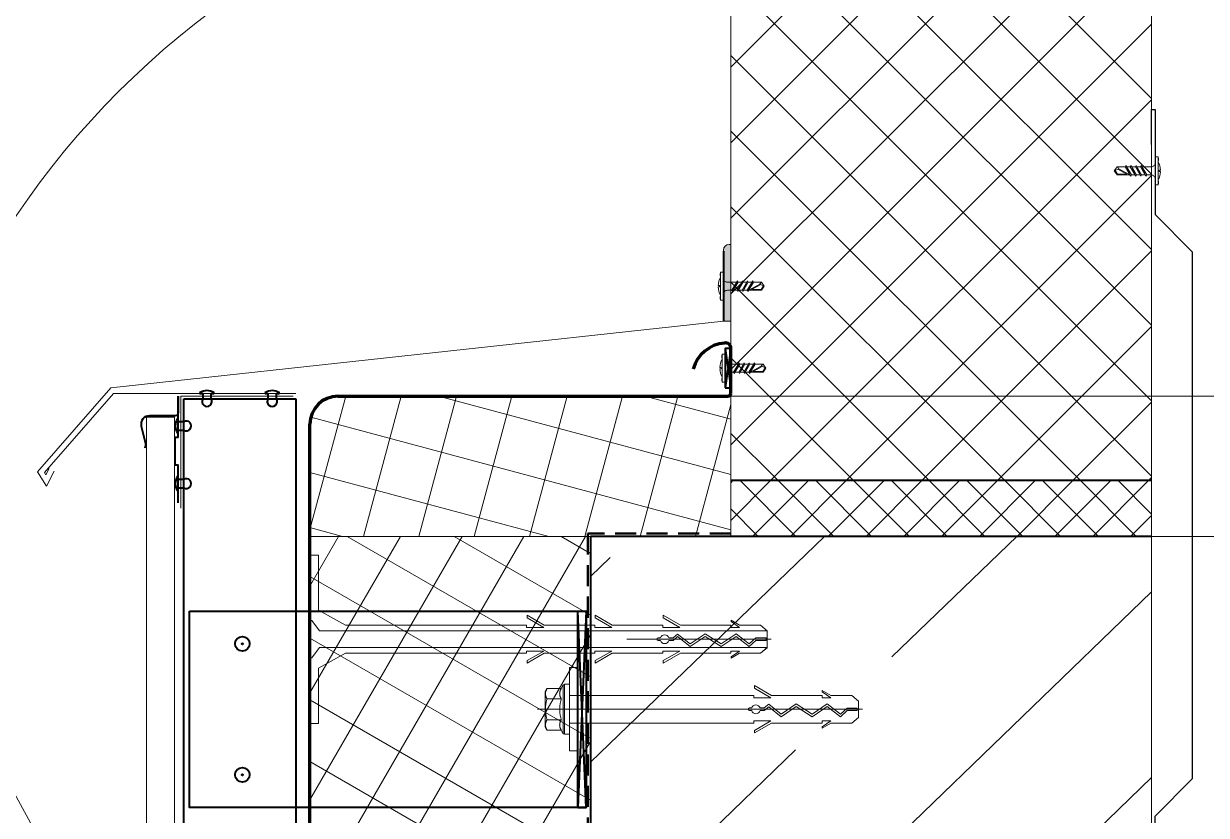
# Model space of a CAD drawing. Header units: millimetres. Extents: x -3689 to 3021565, y -698052 to -604547.
# Drawn here: x 2756432 to 2756853.5, y -675694.8 to -675412.4 of the extents above; entities that cross this region are included whole.
import ezdxf

# ---------------------------------------------------------------- set-up
doc = ezdxf.new("R2010")
doc.units = ezdxf.units.MM
doc.linetypes.add('DASHED2', pattern=[0.375, 0.25, -0.125])
doc.layers.get('0').update_dxf_attribs({"lineweight": 0})
for name, color, linetype, lineweight in [('_PP_Hatch', 9, 'Continuous', 9), ('_PP_Primary Line Continuous', 3, 'Continuous', 40), ('_Выноска', 7, 'Continuous', 15), ('K_Dim', 165, 'Continuous', 13), ('Аннотация', 7, 'Continuous', 20), ('Внутренние кромки', 7, 'Continuous', 18), ('гидроветрозащита', 10, 'Continuous', 70), ('Гидроизоляция монолита', 30, 'DASHED2', 50), ('Штрих Мин. Вата', 40, 'Continuous', 15)]:
    doc.layers.add(name, color=color, linetype=linetype, lineweight=lineweight)
doc.layers.add('S-METL', color=14, linetype='Continuous')
doc.layers.add('TXT', color=7, linetype='Continuous')

# ---------------------------------------------------------------- blocks, each defined once
blk = doc.blocks.new('*U670')
at = {"color": 7}
for points in [[(-60.61, -10.61), (-50, 0)], [(-50, 0), (100.39, 0)], [(111, -10.61), (100.39, 0)], [(-80.61, -11.61), (-90.61, -11.61), (-90.61, -10.61), (-60.61, -10.61)], [(131, -11.61), (141, -11.61), (141, -10.61), (111, -10.61)]]:
    blk.add_lwpolyline(points, dxfattribs=at)
blk = doc.blocks.new('4.2x16')
at = {"lineweight": 0}
for p, q in [((-1.2, 5.3), (-1.2, -5.3)), ((14.88, 1.6), (16, 0))]:
    blk.add_line(p, q, dxfattribs=at)
for points in [[(0, -5.3), (0, 5.3, 0.414214), (-0.2, 5.5), (-1, 5.5, 0.414214), (-1.2, 5.3, 0.209763), (-1.2, 3.8)], [(-1.2, 3.6, 0.114819), (-2.1, 0.25), (-1.6, 0.25), (-1.6, -0.25), (-2.1, -0.25, 0.114819), (-1.2, -3.6)], [(0, 3.1, 0.414214), (1.5, 1.6), (3.3, 1.6), (3.59, 2.1)], [(14.23, -0.83, 0.131652), (14.88, -1.6), (16, 0), (14.23, -0.83), (9.88, 1.6), (14.88, 1.6), (14.72, 1.3), (15.72, -0.13)], [(-1.2, -3.8, 0.209763), (-1.2, -5.3, 0.414214), (-1, -5.5), (-0.2, -5.5, 0.414214), (0, -5.3)], [(5.15, -1.6), (1.5, -1.6, 0.414214), (0, -3.1)]]:
    blk.add_lwpolyline(points, format="xyb", dxfattribs=at)
for points in [[(0, -1.6), (0, -1.6), (0, 1.6)], [(3.59, 2.1), (5.44, -2.1)], [(3.88, 1.6), (5.3, 1.6)], [(5.59, 2.1), (7.44, -2.1)], [(5.88, 1.6), (7.3, 1.6)], [(7.59, 2.1), (9.44, -2.1)], [(7.88, 1.6), (9.3, 1.6)], [(14.72, 1.3), (11.03, 1.3), (14.57, -0.67)], [(7.15, -1.6), (5.73, -1.6)], [(9.15, -1.6), (7.73, -1.6)], [(11.15, -1.6), (9.73, -1.6)], [(11.73, -1.6), (11.44, -2.1)], [(14.88, -1.6), (11.73, -1.6)]]:
    blk.add_lwpolyline(points, dxfattribs=at)
for points in [[(3.59, 2.1), (5.73, -1.6), (5.44, -2.1), (3.3, 1.6)], [(5.3, 1.6), (5.59, 2.1), (7.73, -1.6), (7.44, -2.1)], [(7.3, 1.6), (7.59, 2.1), (9.73, -1.6), (9.44, -2.1)], [(9.59, 2.1), (11.44, -2.1), (9.3, 1.6), (9.59, 2.1), (11.73, -1.6)]]:
    blk.add_lwpolyline(points, close=True, dxfattribs=at)
blk = doc.blocks.new('*U671')
at = {"color": 7}
blk.add_blockref('4.2x16', (0, 0), dxfattribs=at)

msp = doc.modelspace()

# ---------------------------------------------------------------- hatches: boundary and pattern name
at = {"layer": '_Выноска'}
h = msp.add_hatch(color=7, dxfattribs=at)
h.set_gradient(color2=(0, 0, 0))
edge = h.paths.add_edge_path()
edge.add_line((2756681.4201, -675493.5664), (2756681.4201, -675518.5664))
edge.add_line((2756681.4201, -675518.5664), (2756684.0086, -675518.5664))
edge.add_line((2756684.0086, -675518.5664), (2756684.0086, -675491.1888))
edge.add_line((2756684.0086, -675491.1888), (2756683.4201, -675491.1888))
edge.add_arc((2756683.4201, -675493.1888), 2, 90, 180)
edge.add_line((2756681.4201, -675493.1888), (2756681.4201, -675493.5664))

# ---------------------------------------------------------------- linework, layer by layer
msp.add_line((2756533.3565, -675878.1906), (2756287.7083, -675429.4346))
at = {"color": 1}
for p, q in [((2756697.0086, -675634.8934), (2756697.0086, -675628.9893)), ((2756698.4428, -675631.9413), (2756647.0086, -675631.9413)), ((2756663.4472, -675632.4121), (2756662.4918, -675632.4121)), ((2756696.6164, -675632.4121), (2756696.6164, -675631.4828)), ((2756617.321, -675636.1568), (2756611.4161, -675639.566)), ((2756617.5312, -675636.9413), (2756611.4161, -675640.4719)), ((2756647.0086, -675636.9413), (2756659.7763, -675636.9413)), ((2756665.8427, -675636.1568), (2756659.9378, -675639.566)), ((2756666.0529, -675636.9413), (2756659.9378, -675640.4719)), ((2756666.0529, -675636.9413), (2756684.0372, -675636.9413)), ((2756684.0372, -675636.9413), (2756684.0372, -675636.1568)), ((2756684.0372, -675636.1568), (2756687.1755, -675636.1568)), ((2756687.1755, -675636.1568), (2756684.1179, -675638.2537)), ((2756687.1755, -675636.9413), (2756684.1179, -675638.7066)), ((2756684.1179, -675638.7066), (2756684.1179, -675638.2478)), ((2756687.1755, -675636.9413), (2756694.6549, -675636.9413)), ((2756697.0086, -675634.9799), (2756694.6549, -675636.9413)), ((2756611.4161, -675640.4719), (2756611.4161, -675639.5542)), ((2756659.9378, -675640.4719), (2756659.9378, -675639.5542))]:
    msp.add_line(p, q, dxfattribs=at)
at = {"color": 9, "ltscale": 7}
for p, q in [((2756617.5312, -675636.9413), (2756635.5155, -675636.9413)), ((2756641.5818, -675636.1568), (2756635.6769, -675639.566)), ((2756641.7921, -675636.9413), (2756635.6769, -675640.4719)), ((2756641.7921, -675636.9413), (2756659.7763, -675636.9413)), ((2756635.6769, -675640.4719), (2756635.6769, -675639.5542)), ((2756698.5529, -675652.0278), (2756692.4378, -675648.4973)), ((2756692.4378, -675648.4973), (2756692.4378, -675649.415)), ((2756698.3427, -675652.8124), (2756692.4378, -675649.4032)), ((2756719.6755, -675652.0278), (2756716.6179, -675650.2626)), ((2756716.6179, -675650.2626), (2756716.6179, -675650.7214)), ((2756719.6755, -675652.8124), (2756716.6179, -675650.7155)), ((2756626.5368, -675652.0278), (2756692.2763, -675652.0278)), ((2756698.5529, -675652.0278), (2756716.5372, -675652.0278)), ((2756698.5529, -675652.0278), (2756716.5372, -675652.0278)), ((2756716.5372, -675652.0278), (2756716.5372, -675652.8124)), ((2756716.5372, -675652.8124), (2756719.6755, -675652.8124)), ((2756719.6755, -675652.0278), (2756727.1549, -675652.0278)), ((2756729.5086, -675653.9893), (2756727.1549, -675652.0278)), ((2756729.5086, -675659.8934), (2756729.5086, -675653.9893)), ((2756695.9472, -675657.4121), (2756694.9918, -675657.4121)), ((2756729.1164, -675657.4121), (2756729.1164, -675656.4828)), ((2756626.5368, -675661.8548), (2756692.2763, -675661.8548)), ((2756698.3427, -675661.0703), (2756692.4378, -675664.4795)), ((2756698.5529, -675661.8548), (2756692.4378, -675665.3854)), ((2756698.5529, -675661.8548), (2756716.5372, -675661.8548)), ((2756716.5372, -675661.8548), (2756716.5372, -675661.0703)), ((2756716.5372, -675661.0703), (2756719.6755, -675661.0703)), ((2756719.6755, -675661.0703), (2756716.6179, -675663.1671)), ((2756719.6755, -675661.8548), (2756716.6179, -675663.6201)), ((2756716.6179, -675663.6201), (2756716.6179, -675663.1613)), ((2756719.6755, -675661.8548), (2756727.1549, -675661.8548)), ((2756729.5086, -675659.8934), (2756727.1549, -675661.8548)), ((2756692.4378, -675665.3854), (2756692.4378, -675664.4677))]:
    msp.add_line(p, q, dxfattribs=at)
at = {"color": 9, "ltscale": 5}
for p, q in [((2756617.8431, -675650.6949), (2756618.5294, -675649.5062)), ((2756617.8431, -675663.1878), (2756617.8431, -675650.6949)), ((2756623.5958, -675649.5062), (2756618.5294, -675649.5062)), ((2756624.2821, -675648.2184), (2756623.5958, -675649.5062)), ((2756624.2821, -675648.2184), (2756624.2821, -675665.6643)), ((2756623.5958, -675653.2237), (2756618.5294, -675653.2237)), ((2756617.8431, -675663.1878), (2756618.5294, -675664.3765)), ((2756623.5958, -675660.6589), (2756618.5294, -675660.6589)), ((2756623.5958, -675664.3765), (2756618.5294, -675664.3765)), ((2756624.2821, -675665.6643), (2756623.5958, -675664.3765))]:
    msp.add_line(p, q, dxfattribs=at)
at = {"color": 9}
for p, q in [((2756624.7774, -675648.2184), (2756624.2821, -675648.2184)), ((2756624.7774, -675665.6643), (2756624.2821, -675665.6643))]:
    msp.add_line(p, q, dxfattribs=at)
at = {"color": 9, "ltscale": 3}
msp.add_line((2756624.7774, -675648.2184), (2756624.7774, -675665.6643), dxfattribs=at)
at = {"color": 9, "ltscale": 10}
msp.add_line((2756730.9428, -675656.9413), (2756615.1471, -675656.9413), dxfattribs=at)
at = {"color": 7}
for points in [[(2756611.4161, -675624.3285), (2756611.4161, -675623.4108), (2756617.5312, -675626.9413), (2756635.5155, -675626.9413), (2756635.5155, -675627.7259), (2756641.5818, -675627.7259), (2756635.6769, -675624.3167), (2756635.6769, -675623.4108), (2756641.7921, -675626.9413), (2756659.7763, -675626.9413), (2756659.7763, -675627.7259), (2756665.8427, -675627.7259), (2756659.9378, -675624.3167), (2756659.9378, -675623.4108), (2756666.0529, -675626.9413), (2756684.0372, -675626.9413), (2756684.0372, -675627.7259), (2756687.1755, -675627.7259), (2756684.1179, -675625.6349), (2756684.1179, -675625.176), (2756687.1755, -675626.9413), (2756694.6549, -675626.9413), (2756696.9434, -675628.9413), (2756696.948, -675634.9413), (2756694.6549, -675636.9413), (2756687.1755, -675636.9413), (2756684.1179, -675638.7066), (2756684.1179, -675638.2478), (2756687.1755, -675636.1568), (2756684.0372, -675636.1568), (2756684.0372, -675636.9413), (2756666.0529, -675636.9413), (2756659.9378, -675640.4719), (2756659.9378, -675639.566), (2756665.8427, -675636.1568), (2756659.7763, -675636.1568), (2756659.7763, -675636.9413), (2756641.7921, -675636.9413), (2756635.6769, -675640.4719), (2756635.6769, -675639.5542), (2756641.5818, -675636.1568), (2756635.5155, -675636.1568), (2756635.5155, -675636.9413), (2756617.5312, -675636.9413), (2756611.4161, -675640.4719), (2756611.4161, -675639.5542), (2756617.321, -675636.1568), (2756611.2546, -675636.1568), (2756611.2546, -675636.9413), (2756546.7233, -675636.9413), (2756537.0086, -675642.3211), (2756537.0086, -675661.9413), (2756534.0086, -675661.9413), (2756534.0086, -675601.9413), (2756537.0086, -675601.9413), (2756537.0086, -675621.5616), (2756546.7233, -675626.9413), (2756611.2546, -675626.9413), (2756611.2546, -675627.7259), (2756617.321, -675627.7259), (2756611.4161, -675624.3167)], [(2756696.948, -675634.9413), (2756537.4358, -675634.9413), (2756534.6484, -675638.5919), (2756534.6484, -675638.5919), (2756534.0086, -675638.5919), (2756534.0086, -675625.2908), (2756534.6484, -675625.2908), (2756534.6484, -675625.2908), (2756537.4358, -675628.9413), (2756696.9434, -675628.9413)], [(2756696.6164, -675631.4828), (2756692.9378, -675631.4828), (2756690.5963, -675633.6378), (2756685.8743, -675630.013), (2756680.5278, -675633.6378), (2756674.8301, -675630.013), (2756669.4836, -675633.6378), (2756665.0737, -675630.091), (2756663.4472, -675631.4706), (2756661.9601, -675631.4706)], [(2756696.6164, -675632.4121), (2756692.9378, -675632.4121), (2756690.5963, -675634.5671), (2756685.8743, -675630.9423), (2756680.5278, -675634.5671), (2756674.8301, -675630.9423), (2756669.4836, -675634.5671), (2756665.0737, -675631.0203), (2756663.4472, -675632.4121), (2756661.9601, -675632.4121)]]:
    msp.add_lwpolyline(points, dxfattribs=at)
at = {"color": 9, "ltscale": 7}
for points in [[(2756617.5312, -675626.9413), (2756635.5155, -675626.9413), (2756617.5312, -675626.9413), (2756611.4161, -675623.4108), (2756611.4161, -675624.3285)], [(2756635.5155, -675626.9413), (2756635.5155, -675627.7259), (2756641.5818, -675627.7259), (2756635.6769, -675624.3167)], [(2756641.7921, -675626.9413), (2756659.7763, -675626.9413), (2756641.7921, -675626.9413), (2756635.6769, -675623.4108), (2756635.6769, -675624.3285)], [(2756635.5155, -675636.9413), (2756635.5155, -675636.1568), (2756641.5818, -675636.1568)], [(2756692.2763, -675652.0278), (2756692.2763, -675652.8124), (2756698.3427, -675652.8124)], [(2756729.1164, -675656.4828), (2756725.4378, -675656.4828), (2756723.0963, -675658.6378), (2756718.3743, -675655.013), (2756713.0278, -675658.6378), (2756707.3301, -675655.013), (2756701.9836, -675658.6378), (2756697.5737, -675655.091), (2756695.9472, -675656.4706), (2756694.4601, -675656.4706)], [(2756691.4664, -675656.4706), (2756690.644, -675656.4706)], [(2756691.4664, -675657.4121), (2756690.644, -675657.4121)], [(2756729.1164, -675657.4121), (2756725.4378, -675657.4121), (2756723.0963, -675659.5671), (2756718.3743, -675655.9423), (2756713.0278, -675659.5671), (2756707.3301, -675655.9423), (2756701.9836, -675659.5671), (2756697.5737, -675656.0203), (2756695.9472, -675657.4121), (2756694.4601, -675657.4121)], [(2756692.2763, -675661.8548), (2756692.2763, -675661.0703), (2756698.3427, -675661.0703)]]:
    msp.add_lwpolyline(points, dxfattribs=at)
at = {"color": 1}
for points in [[(2756647.0086, -675626.9413), (2756659.7763, -675626.9413), (2756659.7763, -675627.7259), (2756665.8427, -675627.7259), (2756659.9378, -675624.3167)], [(2756666.0529, -675626.9413), (2756659.9378, -675623.4108), (2756659.9378, -675624.3285)], [(2756684.0372, -675626.9413), (2756666.0529, -675626.9413), (2756684.0372, -675626.9413), (2756684.0372, -675627.7259), (2756687.1755, -675627.7259), (2756684.1179, -675625.629)], [(2756697.0086, -675628.9028), (2756694.6549, -675626.9413), (2756687.1755, -675626.9413), (2756684.1179, -675625.176), (2756684.1179, -675625.6349)], [(2756658.9664, -675631.4706), (2756658.144, -675631.4706)], [(2756658.9664, -675632.4121), (2756658.144, -675632.4121)], [(2756611.2546, -675636.9413), (2756611.2546, -675636.1568), (2756617.321, -675636.1568)], [(2756659.7763, -675636.9413), (2756659.7763, -675636.1568), (2756665.8427, -675636.1568)]]:
    msp.add_lwpolyline(points, dxfattribs=at)
at = {"color": 9, "ltscale": 5}
msp.add_lwpolyline([(2756626.5368, -675642.082), (2756629.5086, -675642.082), (2756629.5086, -675671.8007), (2756626.5368, -675671.8007)], close=True, dxfattribs=at)
at = {"color": 9, "ltscale": 7}
msp.add_lwpolyline([(2756624.7774, -675665.857), (2756626.5368, -675665.857), (2756626.5368, -675648.0257), (2756624.7774, -675648.0257)], close=True, dxfattribs=at)
at = {"color": 1}
for centre, radius, start, end in [((2756658.144, -675631.9413), 0.4707, 90, 270), ((2756660.4632, -675631.9413), 1.5691, 17.457603, 162.542397), ((2756660.4632, -675631.9413), 1.5691, 197.457603, 342.542397)]:
    msp.add_arc(centre, radius, start, end, dxfattribs=at)
at = {"color": 9, "ltscale": 7}
for centre, radius, start, end in [((2756692.9632, -675656.9413), 1.5691, 17.457603, 162.542397), ((2756690.644, -675656.9413), 0.4707, 90, 270), ((2756692.9632, -675656.9413), 1.5691, 197.457603, 342.542397)]:
    msp.add_arc(centre, radius, start, end, dxfattribs=at)
at = {"color": 9, "ltscale": 5}
for points in [[(2756618.5294, -675649.5062), (2756617.4562, -675651.365), (2756618.5294, -675653.2237)], [(2756623.5958, -675653.2237), (2756622.5226, -675651.365), (2756623.5958, -675649.5062)], [(2756618.5294, -675653.2237), (2756617.4562, -675656.9413), (2756618.5294, -675660.6589)], [(2756623.5958, -675660.6589), (2756622.5226, -675656.9413), (2756623.5958, -675653.2237)], [(2756618.5294, -675660.6589), (2756617.4562, -675662.5177), (2756618.5294, -675664.3765)], [(2756623.5958, -675664.3765), (2756622.5226, -675662.5177), (2756623.5958, -675660.6589)]]:
    msp.add_rational_spline(points, [1.31624349047, 1.51986706708, 1.31624349047], degree=2, dxfattribs=at)
at = {"layer": '_PP_Hatch', "linetype": 'Continuous', "ltscale": 10}
for p, q in [((2756634.0086, -675675.7587), (2756717.3576, -675595.2696)), ((2756634.0086, -675645.2696), (2756634.0086, -675595.2696)), ((2756741.3882, -675638.2701), (2756785.9165, -675595.2696)), ((2756634.0086, -675609.5522), (2756640.9634, -675602.836)), ((2756634.0086, -675808.1718), (2756834.0086, -675615.034)), ((2756724.2589, -675654.8116), (2756724.2589, -675654.8116)), ((2756634.0086, -675741.9653), (2756707.1296, -675671.3532)), ((2756634.0086, -675735.2696), (2756634.0086, -675685.2696))]:
    msp.add_line(p, q, dxfattribs=at)
at = {"layer": '_PP_Hatch', "ltscale": 10}
msp.add_line((2756634.0086, -675595.2696), (2756634.0086, -675995.2696), dxfattribs=at)
at = {"layer": '_PP_Hatch', "color": 7, "linetype": 'Continuous', "ltscale": 10}
msp.add_line((2756807.5544, -675706.7872), (2756834.0086, -675681.2406), dxfattribs=at)
at = {"layer": '_PP_Primary Line Continuous', "color": 7}
msp.add_line((2756681.4201, -675493.5664), (2756681.4201, -675518.5664), dxfattribs=at)
at = {"layer": '_PP_Primary Line Continuous'}
msp.add_line((2756463.0992, -675542.2696), (2756463.0992, -675542.2696), dxfattribs=at)
at = {"layer": '_PP_Primary Line Continuous', "ltscale": 10}
for p, q in [((2756684.0086, -675545.2696), (2756544.0086, -675545.2696)), ((2756534.0086, -675555.2696), (2756534.0086, -675595.2696)), ((2756684.0086, -675575.2696), (2756834.0086, -675575.2696)), ((2756534.0086, -675595.2696), (2756534.0086, -675845.2696)), ((2756834.0086, -675595.2696), (2756634.0086, -675595.2696)), ((2756634.0086, -675595.2696), (2756634.0086, -675995.2696))]:
    msp.add_line(p, q, dxfattribs=at)
at = {"layer": '_PP_Primary Line Continuous', "color": 217, "true_color": 0x93278f}
for p, q in [((2756489.0086, -675859.2696), (2756489.0086, -675546.2696)), ((2756489.0086, -675546.2696), (2756529.0086, -675546.2696)), ((2756529.0086, -675546.2696), (2756529.0086, -675859.2696))]:
    msp.add_line(p, q, dxfattribs=at)
at = {"layer": '_PP_Primary Line Continuous', "color": 7}
for points in [[(2756682.0086, -675542.2696), (2756684.0086, -675542.2696), (2756684.0086, -675528.2696), (2756682.0086, -675528.2696), (2756682.0086, -675542.2696)], [(2756682.0086, -675528.2696), (2756684.0086, -675542.2696), (2756684.0086, -675528.2696), (2756682.0086, -675542.2696)]]:
    msp.add_lwpolyline(points, dxfattribs=at)
at = {"layer": '_PP_Primary Line Continuous', "color": 6}
msp.add_lwpolyline([(2756487.0086, -675545.2696), (2756487.0086, -675551.2696, -0.41421356), (2756486.0086, -675552.2696), (2756476.8209, -675552.2696, 0.48584714), (2756473.9057, -675555.9776), (2756475.3939, -675562.1053, -0.14428134), (2756475.3392, -675563.2347), (2756475.1343, -675563.8235)], format="xyb", dxfattribs=at)
msp.add_lwpolyline([(2756487.0086, -675583.2696), (2756487.0086, -675569.8598), (2756486.0086, -675569.8598), (2756486.0086, -675559.8598), (2756487.0086, -675559.8598), (2756487.0086, -675545.2696)], dxfattribs=at)
at = {"layer": '_PP_Primary Line Continuous', "color": 116, "true_color": 0x136734}
for points in [[(2756494.8139, -675544.0161), (2756494.8139, -675544.2696), (2756495.8139, -675544.2696), (2756495.8139, -675546.2727, 1.79508785), (2756498.8139, -675546.2727), (2756498.8139, -675544.2696), (2756499.8139, -675544.2696), (2756499.8139, -675544.0161, 0.29532048)], [(2756518.0608, -675544.0161), (2756518.0608, -675544.2696), (2756519.0608, -675544.2696), (2756519.0608, -675546.2727, 1.79508785), (2756522.0608, -675546.2727), (2756522.0608, -675544.2696), (2756523.0608, -675544.2696), (2756523.0608, -675544.0161, 0.29532048)], [(2756486.7551, -675558.3852), (2756487.0086, -675558.3852), (2756487.0086, -675557.3852), (2756489.0118, -675557.3852, 1.79508785), (2756489.0118, -675554.3852), (2756487.0086, -675554.3852), (2756487.0086, -675553.3852), (2756486.7551, -675553.3852, 0.29532048)], [(2756486.7551, -675578.9695), (2756487.0086, -675578.9695), (2756487.0086, -675577.9695), (2756489.0118, -675577.9695, 1.79508785), (2756489.0118, -675574.9695), (2756487.0086, -675574.9695), (2756487.0086, -675573.9695), (2756486.7551, -675573.9695, 0.29532048)]]:
    msp.add_lwpolyline(points, format="xyb", close=True, dxfattribs=at)
at = {"layer": '_PP_Primary Line Continuous', "color": 159, "true_color": 0x22346e}
msp.add_lwpolyline([(2756491.0643, -675621.9413), (2756632.5086, -675621.9413), (2756632.5086, -675691.9413), (2756491.0643, -675691.9413)], close=True, dxfattribs=at)
msp.add_lwpolyline([(2756632.5086, -675691.9413), (2756629.5086, -675691.9413), (2756629.5086, -675621.9413), (2756632.5086, -675621.9413), (2756629.5086, -675691.9413), (2756632.5086, -675691.9413), (2756629.5086, -675621.9413)], dxfattribs=at)
at = {"layer": '_PP_Primary Line Continuous', "color": 7}
for centre, radius in [((2756509.9192, -675633.581), 2.6067), ((2756509.9192, -675633.581), 0.2098), ((2756509.9192, -675680.3017), 2.6067), ((2756509.9192, -675680.3017), 0.2098)]:
    msp.add_circle(centre, radius, dxfattribs=at)
at = {"layer": '_PP_Primary Line Continuous', "ltscale": 10}
msp.add_arc((2756544.0086, -675555.2696), 10, 90, 180, dxfattribs=at)
at = {"layer": '_Выноска', "color": 7}
for p, q in [((2756684.0086, -675491.1888), (2756683.4201, -675491.1888)), ((2756684.0086, -675518.5664), (2756684.0086, -675491.1888)), ((2756681.4201, -675493.1888), (2756681.4201, -675493.5664)), ((2756681.4201, -675493.5664), (2756681.4201, -675493.5664)), ((2756681.4201, -675493.5664), (2756681.4201, -675518.5664)), ((2756681.4201, -675518.5664), (2756684.0086, -675518.5664))]:
    msp.add_line(p, q, dxfattribs=at)
at = {"layer": '_Выноска'}
for p, q in [((2756639.2586, -675545.2696), (2757104.6469, -675545.2696)), ((2756639.2586, -675595.2696), (2757104.6469, -675595.2696)), ((2756840.2586, -675595.2696), (2757104.6469, -675595.2696))]:
    msp.add_line(p, q, dxfattribs=at)
msp.add_circle((2756678.0617, -675648.6609), 300, dxfattribs=at)
at = {"layer": '_Выноска', "color": 7}
msp.add_arc((2756683.4201, -675493.1888), 2, 90, 180, dxfattribs=at)
at = {"layer": 'K_Dim'}
for p, q in [((2756684.0086, -675595.2696), (2756684.0086, -675575.2696)), ((2756834.0086, -675575.2696), (2756834.0086, -675595.2696)), ((2756834.0086, -675595.2696), (2756684.0086, -675595.2696))]:
    msp.add_line(p, q, dxfattribs=at)
at = {"layer": 'Аннотация', "color": 7}
for p, q in [((2756684.0086, -675188.866), (2756684.0086, -675575.2696)), ((2756834.0086, -675575.2696), (2756834.0086, -675188.866)), ((2756681.4201, -675518.5664), (2756463.0992, -675542.2696)), ((2756463.0992, -675542.2696), (2756436.9256, -675572.2795)), ((2756464.0086, -675544.2696), (2756439.3991, -675572.4862)), ((2756529.0086, -675544.2696), (2756464.0086, -675544.2696)), ((2756528.0086, -675545.2696), (2756488.0086, -675545.2696)), ((2756488.0086, -675545.2696), (2756488.0086, -675585.2696)), ((2756684.0086, -675595.2696), (2756684.0086, -675545.2696)), ((2756485.716, -675552.7567), (2756475.716, -675552.7567)), ((2756475.716, -675552.7567), (2756475.716, -675852.7567)), ((2756485.716, -675852.7567), (2756485.716, -675552.7567)), ((2756439.9222, -675573.3385), (2756441.0866, -675571.0596)), ((2756436.9256, -675572.2795), (2756440.0818, -675577.4219)), ((2756439.3991, -675572.4862), (2756439.9222, -675573.3385)), ((2756440.0818, -675577.4219), (2756442.8676, -675571.9696)), ((2756684.0086, -675575.2696), (2756834.0086, -675575.2696)), ((2756534.0086, -675595.2696), (2756684.0086, -675595.2696)), ((2756634.0086, -675595.2696), (2756534.0086, -675595.2696)), ((2756634.0086, -675859.2696), (2756634.0086, -675595.2696)), ((2756834.0086, -675995.2696), (2756834.0086, -675595.2696))]:
    msp.add_line(p, q, dxfattribs=at)
at = {"layer": 'гидроветрозащита', "color": 7}
for p, q in [((2756681.7942, -675526.3184), (2756681.7942, -675526.3184)), ((2756681.7942, -675526.3184), (2756681.7942, -675526.3184)), ((2756684.0086, -675544.2696), (2756684.0086, -675528.2696)), ((2756684.0086, -675544.2696), (2756684.0086, -675528.2696)), ((2756544.0086, -675545.2696), (2756683.0086, -675545.2696)), ((2756534.0086, -675845.2696), (2756534.0086, -675555.2696))]:
    msp.add_line(p, q, dxfattribs=at)
at = {"layer": 'гидроветрозащита'}
for p, q in [((2756544.0086, -675545.2696), (2756683.0086, -675545.2696)), ((2756534.0086, -675845.2696), (2756534.0086, -675555.2696))]:
    msp.add_line(p, q, dxfattribs=at)
at = {"layer": 'гидроветрозащита', "color": 7}
for centre, radius, start, end in [((2756682.8529, -675538.9746), 12.7005, 94.78202, 164.631153), ((2756682.8529, -675538.9746), 12.7005, 94.78202, 164.631153), ((2756682.1562, -675528.1397), 1.857, 355.990689, 101.242193), ((2756682.1562, -675528.1397), 1.857, 355.990689, 101.242193), ((2756544.0086, -675555.2696), 10, 90, 180), ((2756683.0086, -675544.2696), 1, 270, 0), ((2756683.0086, -675544.2696), 1, 270, 0)]:
    msp.add_arc(centre, radius, start, end, dxfattribs=at)
at = {"layer": 'гидроветрозащита'}
msp.add_arc((2756544.0086, -675555.2696), 10, 90, 180, dxfattribs=at)
at = {"layer": 'Гидроизоляция монолита', "ltscale": 30}
for p, q in [((2756684.0086, -675594.2696), (2756633.0086, -675594.2696)), ((2756633.0086, -675594.2696), (2756633.0086, -676395.2696))]:
    msp.add_line(p, q, dxfattribs=at)
at = {"layer": 'Штрих Мин. Вата', "linetype": 'Continuous'}
for p, q in [((2756684.0086, -675427.9549), (2756834.0086, -675277.9549)), ((2756834.0086, -675439.1434), (2756684.0086, -675289.1434)), ((2756684.0086, -675454.8957), (2756834.0086, -675304.8957)), ((2756834.0086, -675466.0841), (2756684.0086, -675316.0841)), ((2756684.0086, -675481.8364), (2756834.0086, -675331.8364)), ((2756834.0086, -675493.0249), (2756684.0086, -675343.0249)), ((2756684.0086, -675508.7772), (2756834.0086, -675358.7772)), ((2756834.0086, -675519.9657), (2756684.0086, -675369.9657)), ((2756684.0086, -675535.718), (2756834.0086, -675385.718)), ((2756834.0086, -675546.9065), (2756684.0086, -675396.9065)), ((2756684.0086, -675562.6588), (2756834.0086, -675412.6588)), ((2756834.0086, -675573.8472), (2756684.0086, -675423.8472)), ((2756698.3386, -675575.2696), (2756834.0086, -675439.5995)), ((2756808.4902, -675575.2696), (2756684.0086, -675450.788)), ((2756725.2794, -675575.2696), (2756834.0086, -675466.5403)), ((2756781.5495, -675575.2696), (2756684.0086, -675477.7288)), ((2756752.2201, -675575.2696), (2756834.0086, -675493.4811)), ((2756754.6087, -675575.2696), (2756684.0086, -675504.6695)), ((2756779.1609, -675575.2696), (2756834.0086, -675520.4218)), ((2756727.6679, -675575.2696), (2756684.0086, -675531.6103)), ((2756534.0086, -675592.8229), (2756546.7505, -675545.2696)), ((2756553.0751, -675595.2696), (2756566.4725, -675545.2696)), ((2756572.7971, -675595.2696), (2756586.1945, -675545.2696)), ((2756684.0086, -675573.1875), (2756579.8174, -675545.2696)), ((2756592.5191, -675595.2696), (2756605.9165, -675545.2696)), ((2756612.2411, -675595.2696), (2756625.6386, -675545.2696)), ((2756631.9631, -675595.2696), (2756645.3606, -675545.2696)), ((2756651.6851, -675595.2696), (2756665.0826, -675545.2696)), ((2756684.0086, -675553.4655), (2756653.4209, -675545.2696)), ((2756671.4071, -675595.2696), (2756684.0086, -675548.2401)), ((2756806.1017, -675575.2696), (2756834.0086, -675547.3626)), ((2756684.0086, -675592.9095), (2756534.3183, -675552.8001)), ((2756700.7271, -675575.2696), (2756684.0086, -675558.5511)), ((2756619.2128, -675595.2696), (2756534.0086, -675572.4392)), ((2756684.0086, -675576.1291), (2756684.8682, -675575.2696)), ((2756684.0086, -675589.5995), (2756698.3386, -675575.2696)), ((2756707.2568, -675595.2696), (2756687.2568, -675575.2696)), ((2756691.809, -675595.2696), (2756711.809, -675575.2696)), ((2756720.7271, -675595.2696), (2756700.7271, -675575.2696)), ((2756705.2794, -675595.2696), (2756725.2794, -675575.2696)), ((2756734.1975, -675595.2696), (2756714.1975, -675575.2696)), ((2756718.7498, -675595.2696), (2756738.7498, -675575.2696)), ((2756747.6679, -675595.2696), (2756727.6679, -675575.2696)), ((2756732.2201, -675595.2696), (2756752.2201, -675575.2696)), ((2756761.1383, -675595.2696), (2756741.1383, -675575.2696)), ((2756745.6905, -675595.2696), (2756765.6905, -675575.2696)), ((2756774.6087, -675595.2696), (2756754.6087, -675575.2696)), ((2756759.1609, -675595.2696), (2756779.1609, -675575.2696)), ((2756788.0791, -675595.2696), (2756768.0791, -675575.2696)), ((2756772.6313, -675595.2696), (2756792.6313, -675575.2696)), ((2756801.5495, -675595.2696), (2756781.5495, -675575.2696)), ((2756786.1017, -675595.2696), (2756806.1017, -675575.2696)), ((2756815.0198, -675595.2696), (2756795.0198, -675575.2696)), ((2756799.5721, -675595.2696), (2756819.5721, -675575.2696)), ((2756828.4902, -675595.2696), (2756808.4902, -675575.2696)), ((2756813.0424, -675595.2696), (2756833.0424, -675575.2696)), ((2756834.0086, -675587.3176), (2756821.9606, -675575.2696)), ((2756833.0424, -675575.2696), (2756834.0086, -675574.3034)), ((2756693.7864, -675595.2696), (2756684.0086, -675585.4918)), ((2756826.5128, -675595.2696), (2756834.0086, -675587.7737)), ((2756545.6093, -675595.2696), (2756534.0086, -675592.1612)), ((2756534.0086, -675612.9932), (2756544.2414, -675595.2696)), ((2756534.0086, -675651.0932), (2756566.2385, -675595.2696)), ((2756534.0086, -675689.1932), (2756588.2355, -675595.2696)), ((2756534.0086, -675727.2932), (2756610.2326, -675595.2696)), ((2756534.0086, -675765.3932), (2756632.2296, -675595.2696)), ((2756634.0086, -675645.3229), (2756547.3138, -675595.2696)), ((2756634.0086, -675623.3258), (2756585.4138, -675595.2696)), ((2756634.0086, -675601.3288), (2756623.5138, -675595.2696)), ((2756634.0086, -675667.3199), (2756534.0086, -675609.5849)), ((2756534.0086, -675803.4932), (2756634.0086, -675630.2882)), ((2756634.0086, -675689.317), (2756534.0086, -675631.5819)), ((2756634.0086, -675711.314), (2756534.0086, -675653.579)), ((2756534.0086, -675841.5932), (2756634.0086, -675668.3882)), ((2756634.0086, -675733.3111), (2756534.0086, -675675.576))]:
    msp.add_line(p, q, dxfattribs=at)

# ---------------------------------------------------------------- block references
at = {"layer": 'S-METL', "color": 7, "xscale": 1.25, "yscale": 1.25, "zscale": 1.25, "rotation": 270}
msp.add_blockref('*U670', (2756848.5169, -675556.273), dxfattribs=at)
at = {"layer": 'TXT', "color": 7, "xscale": -0.9090909090909092, "yscale": 0.9090909090909092, "zscale": 0.9090909090909092, "rotation": 180}
msp.add_blockref('*U671', (2756681.4201, -675506.0664), dxfattribs=at)
at = {"layer": 'Аннотация', "color": 7, "xscale": 0.9090909090909092, "yscale": 0.9090909090909092, "zscale": 0.9090909090909092, "rotation": 180.0000000003209}
msp.add_blockref('*U671', (2756835.2586, -675464.9287), dxfattribs=at)
at = {"layer": 'Внутренние кромки', "color": 7, "xscale": -0.9090909090909092, "yscale": 0.9090909090909092, "zscale": 0.9090909090909092, "rotation": 180}
msp.add_blockref('*U671', (2756682.0086, -675535.2696), dxfattribs=at)

doc.saveas('drawing.dxf')
